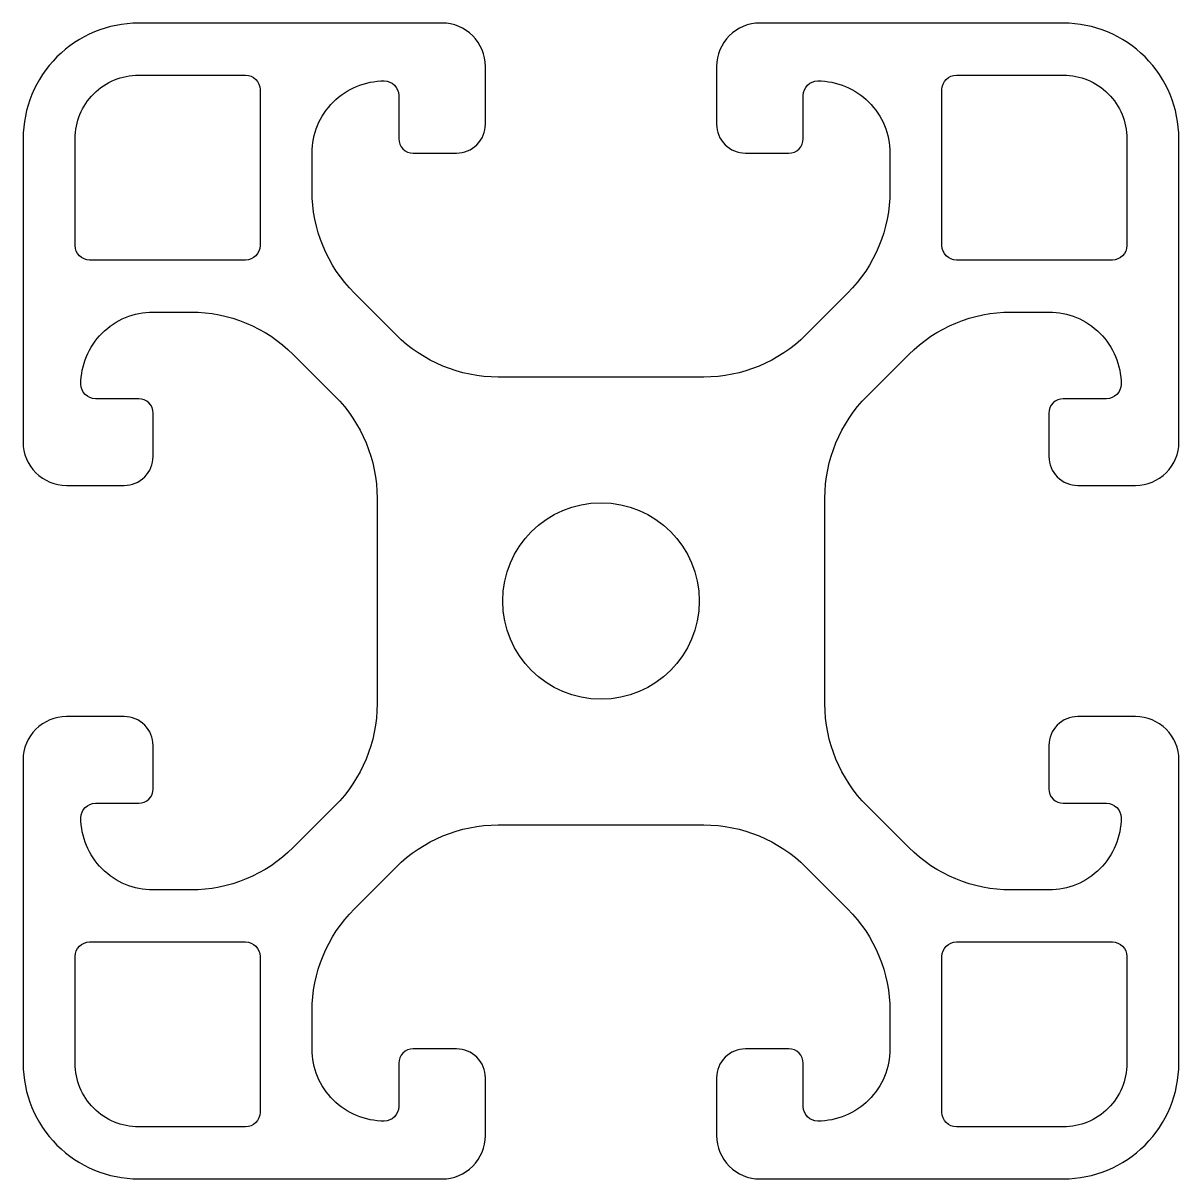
# Model space of a CAD drawing. Header units: millimetres. Extents: x -20 to 20, y -20 to 20.
import ezdxf

# ---------------------------------------------------------------- set-up
doc = ezdxf.new("R2010")
doc.units = ezdxf.units.MM
doc.layers.get('0').update_dxf_attribs({"linetype": 'CONTINUOUS'})

msp = doc.modelspace()

# ---------------------------------------------------------------- linework, layer by layer
for points in [[(20, -5.5, 0.414214), (18.5, -4), (16.5, -4, 0.414214), (15.5, -5), (15.5, -6.5, 0.414214), (16, -7), (17.5, -7, -0.414214), (18, -7.5, -0.414214), (15.5, -10), (14.192, -10, -0.198912), (10.657, -8.536), (9.214, -7.093, -0.198912), (7.75, -3.558), (7.75, 3.558, -0.198912), (9.214, 7.093), (10.657, 8.536, -0.198912), (14.192, 10), (15.5, 10, -0.414214), (18, 7.5, -0.414214), (17.5, 7), (16, 7, 0.414214), (15.5, 6.5), (15.5, 5, 0.414214), (16.5, 4), (18.5, 4, 0.414214), (20, 5.5), (20, 16, 0.414214), (16, 20), (5.5, 20, 0.414214), (4, 18.5), (4, 16.5, 0.414214), (5, 15.5), (6.5, 15.5, 0.414214), (7, 16), (7, 17.5, -0.414214), (7.5, 18, -0.414214), (10, 15.5), (10, 14.192, -0.198912), (8.536, 10.657), (7.093, 9.214, -0.198912), (3.558, 7.75), (-3.558, 7.75, -0.198912), (-7.093, 9.214), (-8.536, 10.657, -0.198912), (-10, 14.192), (-10, 15.5, -0.414214), (-7.5, 18, -0.414214), (-7, 17.5), (-7, 16, 0.414214), (-6.5, 15.5), (-5, 15.5, 0.414214), (-4, 16.5), (-4, 18.5, 0.414214), (-5.5, 20), (-16, 20, 0.414214), (-20, 16), (-20, 5.5, 0.414214), (-18.5, 4), (-16.5, 4, 0.414214), (-15.5, 5), (-15.5, 6.5, 0.414214), (-16, 7), (-17.5, 7, -0.414214), (-18, 7.5, -0.414214), (-15.5, 10), (-14.192, 10, -0.198912), (-10.657, 8.536), (-9.214, 7.093, -0.198912), (-7.75, 3.558), (-7.75, -3.558, -0.198912), (-9.214, -7.093), (-10.657, -8.536, -0.198912), (-14.192, -10), (-15.5, -10, -0.414214), (-18, -7.5, -0.414214), (-17.5, -7), (-16, -7, 0.414214), (-15.5, -6.5), (-15.5, -5, 0.414214), (-16.5, -4), (-18.5, -4, 0.414214), (-20, -5.5), (-20, -16, 0.414214), (-16, -20), (-5.5, -20, 0.414214), (-4, -18.5), (-4, -16.5, 0.414214), (-5, -15.5), (-6.5, -15.5, 0.414214), (-7, -16), (-7, -17.5, -0.414214), (-7.5, -18, -0.414214), (-10, -15.5), (-10, -14.192, -0.198912), (-8.536, -10.657), (-7.093, -9.214, -0.198912), (-3.558, -7.75), (3.558, -7.75, -0.198912), (7.093, -9.214), (8.536, -10.657, -0.198912), (10, -14.192), (10, -15.5, -0.414214), (7.5, -18, -0.414214), (7, -17.5), (7, -16, 0.414214), (6.5, -15.5), (5, -15.5, 0.414214), (4, -16.5), (4, -18.5, 0.414214), (5.5, -20), (16, -20, 0.414214), (20, -16)], [(20, -5.5, 0.414214), (18.5, -4), (16.5, -4, 0.414214), (15.5, -5), (15.5, -6.5, 0.414214), (16, -7), (17.5, -7, -0.414214), (18, -7.5, -0.414214), (15.5, -10), (14.192, -10, -0.198912), (10.657, -8.536), (9.214, -7.093, -0.198912), (7.75, -3.558), (7.75, 3.558, -0.198912), (9.214, 7.093), (10.657, 8.536, -0.198912), (14.192, 10), (15.5, 10, -0.414214), (18, 7.5, -0.414214), (17.5, 7), (16, 7, 0.414214), (15.5, 6.5), (15.5, 5, 0.414214), (16.5, 4), (18.5, 4, 0.414214), (20, 5.5), (20, 16, 0.414214), (16, 20), (5.5, 20, 0.414214), (4, 18.5), (4, 16.5, 0.414214), (5, 15.5), (6.5, 15.5, 0.414214), (7, 16), (7, 17.5, -0.414214), (7.5, 18, -0.414214), (10, 15.5), (10, 14.192, -0.198912), (8.536, 10.657), (7.093, 9.214, -0.198912), (3.558, 7.75), (-3.558, 7.75, -0.198912), (-7.093, 9.214), (-8.536, 10.657, -0.198912), (-10, 14.192), (-10, 15.5, -0.414214), (-7.5, 18, -0.414214), (-7, 17.5), (-7, 16, 0.414214), (-6.5, 15.5), (-5, 15.5, 0.414214), (-4, 16.5), (-4, 18.5, 0.414214), (-5.5, 20), (-16, 20, 0.414214), (-20, 16), (-20, 5.5, 0.414214), (-18.5, 4), (-16.5, 4, 0.414214), (-15.5, 5), (-15.5, 6.5, 0.414214), (-16, 7), (-17.5, 7, -0.414214), (-18, 7.5, -0.414214), (-15.5, 10), (-14.192, 10, -0.198912), (-10.657, 8.536), (-9.214, 7.093, -0.198912), (-7.75, 3.558), (-7.75, -3.558, -0.198912), (-9.214, -7.093), (-10.657, -8.536, -0.198912), (-14.192, -10), (-15.5, -10, -0.414214), (-18, -7.5, -0.414214), (-17.5, -7), (-16, -7, 0.414214), (-15.5, -6.5), (-15.5, -5, 0.414214), (-16.5, -4), (-18.5, -4, 0.414214), (-20, -5.5), (-20, -16, 0.414214), (-16, -20), (-5.5, -20, 0.414214), (-4, -18.5), (-4, -16.5, 0.414214), (-5, -15.5), (-6.5, -15.5, 0.414214), (-7, -16), (-7, -17.5, -0.414214), (-7.5, -18, -0.414214), (-10, -15.5), (-10, -14.192, -0.198912), (-8.536, -10.657), (-7.093, -9.214, -0.198912), (-3.558, -7.75), (3.558, -7.75, -0.198912), (7.093, -9.214), (8.536, -10.657, -0.198912), (10, -14.192), (10, -15.5, -0.414214), (7.5, -18, -0.414214), (7, -17.5), (7, -16, 0.414214), (6.5, -15.5), (5, -15.5, 0.414214), (4, -16.5), (4, -18.5, 0.414214), (5.5, -20), (16, -20, 0.414214), (20, -16)], [(-11.8, 17.7), (-11.8, 12.3, -0.414214), (-12.3, 11.8), (-17.7, 11.8, -0.414214), (-18.2, 12.3), (-18.2, 16, -0.414214), (-16, 18.2), (-12.3, 18.2, -0.414214)], [(-11.8, 17.7), (-11.8, 12.3, -0.414214), (-12.3, 11.8), (-17.7, 11.8, -0.414214), (-18.2, 12.3), (-18.2, 16, -0.414214), (-16, 18.2), (-12.3, 18.2, -0.414214)], [(17.7, 11.8), (12.3, 11.8, -0.414214), (11.8, 12.3), (11.8, 17.7, -0.414214), (12.3, 18.2), (16, 18.2, -0.414214), (18.2, 16), (18.2, 12.3, -0.414214)], [(17.7, 11.8), (12.3, 11.8, -0.414214), (11.8, 12.3), (11.8, 17.7, -0.414214), (12.3, 18.2), (16, 18.2, -0.414214), (18.2, 16), (18.2, 12.3, -0.414214)], [(-17.7, -11.8), (-12.3, -11.8, -0.414214), (-11.8, -12.3), (-11.8, -17.7, -0.414214), (-12.3, -18.2), (-16, -18.2, -0.414214), (-18.2, -16), (-18.2, -12.3, -0.414214)], [(-17.7, -11.8), (-12.3, -11.8, -0.414214), (-11.8, -12.3), (-11.8, -17.7, -0.414214), (-12.3, -18.2), (-16, -18.2, -0.414214), (-18.2, -16), (-18.2, -12.3, -0.414214)], [(11.8, -17.7), (11.8, -12.3, -0.414214), (12.3, -11.8), (17.7, -11.8, -0.414214), (18.2, -12.3), (18.2, -16, -0.414214), (16, -18.2), (12.3, -18.2, -0.414214)], [(11.8, -17.7), (11.8, -12.3, -0.414214), (12.3, -11.8), (17.7, -11.8, -0.414214), (18.2, -12.3), (18.2, -16, -0.414214), (16, -18.2), (12.3, -18.2, -0.414214)]]:
    msp.add_lwpolyline(points, format="xyb", close=True)
msp.add_circle((0, 0), 3.4)
msp.add_circle((0, 0), 3.4)

doc.saveas('drawing.dxf')
